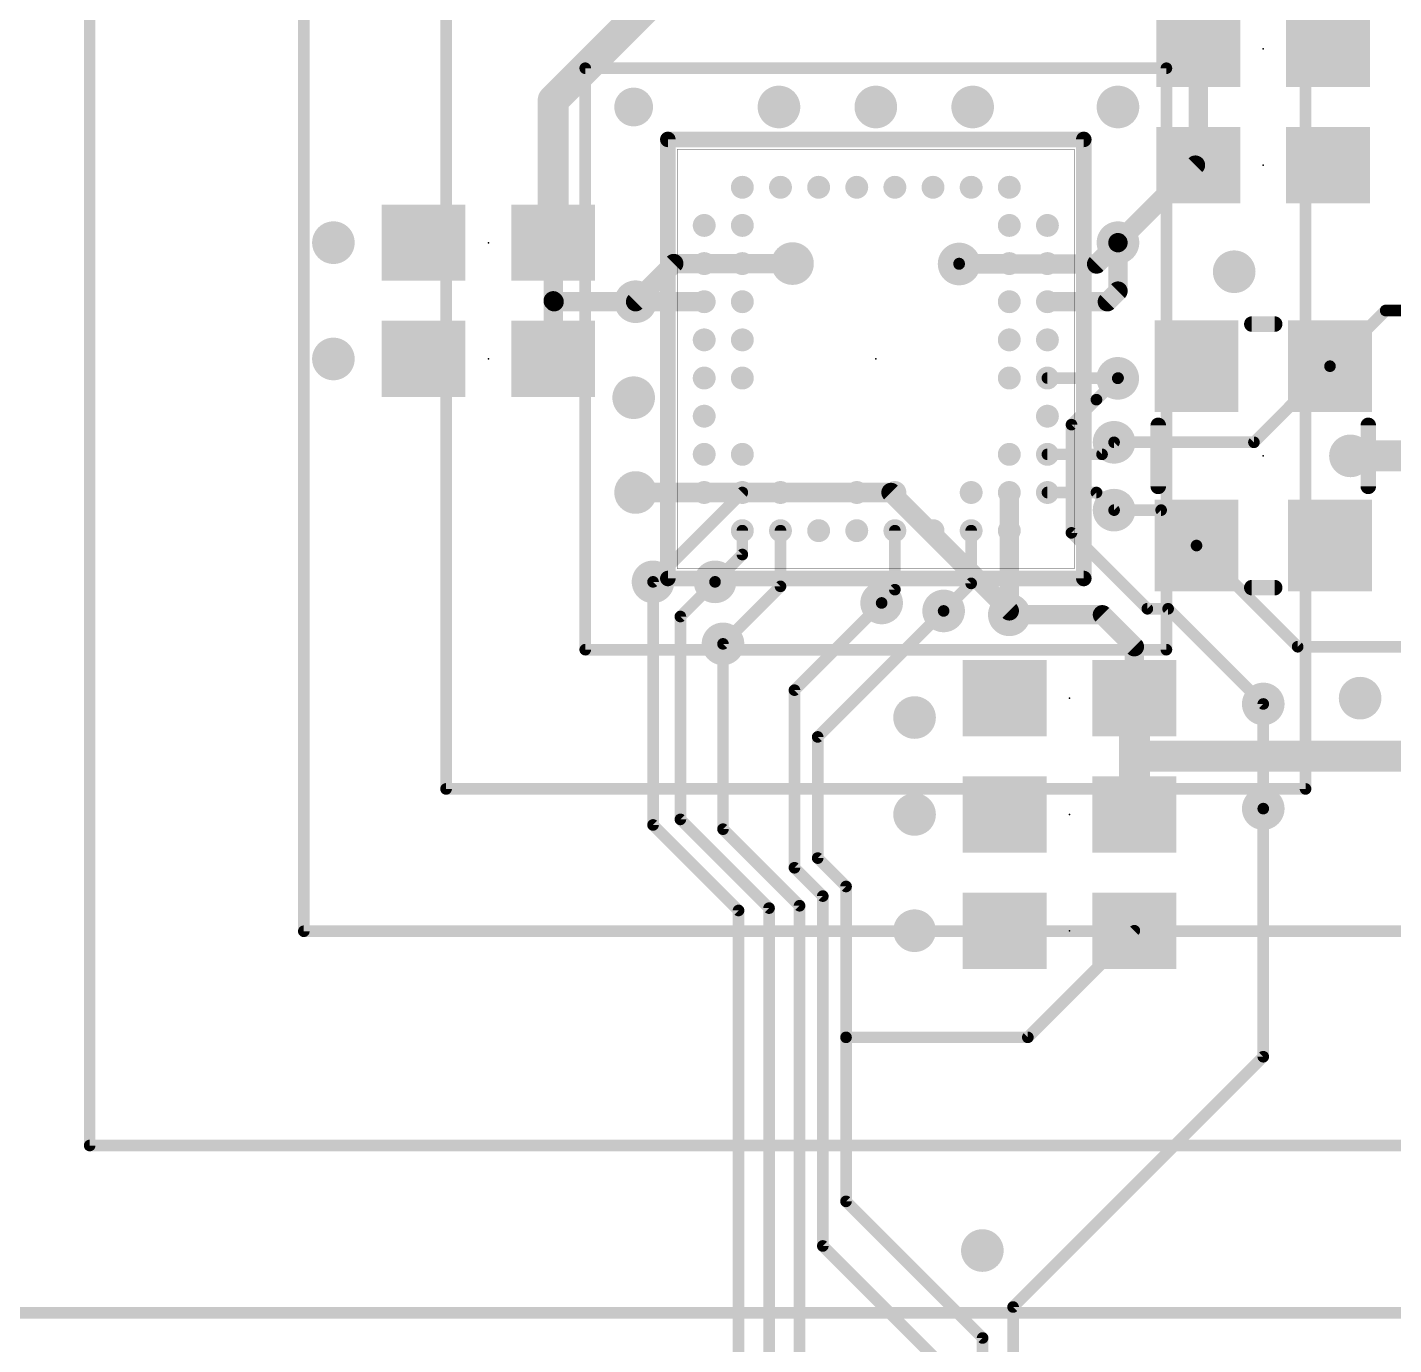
# Model space of a CAD drawing. Extents: x -26.2 to 60.5, y -16.3 to 39.9.
# Drawn here: x 5.38 to 23.3, y 13.75 to 31.02 of the extents above; entities that cross this region are included whole.
import ezdxf

# ---------------------------------------------------------------- set-up
doc = ezdxf.new("R2010")
doc.units = 0
for name, color, linetype in [('1', 12, 'CONTINUOUS'), ('16', 140, 'CONTINUOUS'), ('18', 110, 'CONTINUOUS'), ('21', 41, 'CONTINUOUS'), ('22', 40, 'CONTINUOUS'), ('23', 53, 'CONTINUOUS'), ('24', 53, 'CONTINUOUS'), ('49', 6, 'CONTINUOUS'), ('51', 53, 'CONTINUOUS')]:
    doc.layers.add(name, color=color, linetype=linetype)

# ---------------------------------------------------------------- blocks, each defined once
blk = doc.blocks.new('RECT')
blk.add_solid([(-0.5, -0.5), (0.5, -0.5), (-0.5, 0.5), (0.5, 0.5)])
blk = doc.blocks.new('PIE')
at = {"const_width": 0.5}
blk.add_lwpolyline([(0, -0.25, 1), (0, 0.25, 1), (0, -0.25)], format="xyb", dxfattribs=at)
blk = doc.blocks.new('ROUNDV')
at = {"const_width": 0.5}
blk.add_lwpolyline([(0, -0.25, 1), (0, 0.25, 1), (0, -0.25)], format="xyb", dxfattribs=at)

msp = doc.modelspace()

# ---------------------------------------------------------------- linework, layer by layer
at = {"layer": '1'}
for points, const_width in [([(12.7, 30.48), (12.7, 22.86)], 0.1524), ([(20.32, 30.48), (12.7, 30.48)], 0.1524), ([(20.32, 22.86), (20.32, 30.48)], 0.1524), ([(19.685, 27.559), (19.685, 28.194)], 0.254), ([(14.76, 27.92), (15.4178, 27.92)], 0.254), ([(18.26, 27.92), (17.6022, 27.92)], 0.254), ([(17.6022, 27.92), (17.6022, 27.9146)], 0.1524), ([(19.546, 27.42), (19.685, 27.559)], 0.254), ([(14.26, 27.42), (13.3604, 27.42)], 0.254), ([(18.76, 27.42), (19.546, 27.42)], 0.254), ([(18.76, 26.42), (19.6864, 26.42)], 0.1524), ([(19.6864, 26.42), (19.6824, 26.416)], 0.1524), ([(19.4764, 25.42), (19.6342, 25.5778)], 0.1524), ([(18.76, 25.42), (19.4764, 25.42)], 0.1524), ([(14.26, 24.92), (13.3604, 24.92)], 0.254), ([(14.76, 24.92), (13.589, 23.749)], 0.1524), ([(18.26, 24.92), (18.26, 24.42)], 0.254), ([(18.76, 24.92), (19.403, 24.92)], 0.1524), ([(19.403, 24.92), (19.6342, 24.6888)], 0.1524), ([(18.26, 24.42), (18.26, 23.3172)], 0.254), ([(14.76, 24.42), (14.76, 24.1072)], 0.1524), ([(15.26, 24.42), (15.26, 23.6899)], 0.1524), ([(16.76, 24.42), (16.76, 23.6464)], 0.1524), ([(17.76, 24.42), (17.76, 23.729)], 0.1524), ([(14.76, 24.1072), (14.4018, 23.749)], 0.1524), ([(15.26, 23.6899), (14.5063, 22.9362)], 0.1524), ([(16.76, 23.6464), (16.5862, 23.4726)], 0.1524), ([(17.76, 23.729), (17.399, 23.368)], 0.1524), ([(12.7, 22.86), (20.32, 22.86)], 0.1524), ([(21.59, 22.1488), (21.59, 20.7772)], 0.1524)]:
    msp.add_lwpolyline(points, dxfattribs=dict(at, const_width=const_width))
for points, const_width in [([(12.7381, 30.48, 1), (12.6619, 30.48)], 0.0762), ([(12.7, 30.5181, 1), (12.7, 30.4419)], 0.0762), ([(20.3581, 30.48, 1), (20.2819, 30.48)], 0.0762), ([(20.32, 30.4419, 1), (20.32, 30.5181)], 0.0762), ([(19.7485, 28.194, 1), (19.6215, 28.194)], 0.127), ([(14.76, 27.9835, 1), (14.76, 27.8565)], 0.127), ([(15.4178, 27.8565, 1), (15.4178, 27.9835)], 0.127), ([(17.6022, 27.9835, 1), (17.6022, 27.8565)], 0.127), ([(17.6403, 27.92, 1), (17.5641, 27.92)], 0.0762), ([(17.5641, 27.9146, 1), (17.6403, 27.9146)], 0.0762), ([(18.26, 27.8565, 1), (18.26, 27.9835)], 0.127), ([(19.6215, 27.559, 1), (19.7485, 27.559)], 0.127), ([(19.7299, 27.5141, 1), (19.6401, 27.6039)], 0.127), ([(13.3604, 27.4835, 1), (13.3604, 27.3565)], 0.127), ([(14.26, 27.3565, 1), (14.26, 27.4835)], 0.127), ([(18.76, 27.4835, 1), (18.76, 27.3565)], 0.127), ([(19.5011, 27.4649, 1), (19.5909, 27.3751)], 0.127), ([(19.546, 27.3565, 1), (19.546, 27.4835)], 0.127), ([(18.76, 26.4581, 1), (18.76, 26.3819)], 0.0762), ([(19.6555, 26.4429, 1), (19.7093, 26.3891)], 0.0762), ([(19.7133, 26.3931, 1), (19.6595, 26.4469)], 0.0762), ([(19.6864, 26.3819, 1), (19.6864, 26.4581)], 0.0762), ([(19.6611, 25.5509, 1), (19.6073, 25.6047)], 0.0762), ([(18.76, 25.4581, 1), (18.76, 25.3819)], 0.0762), ([(19.4495, 25.4469, 1), (19.5033, 25.3931)], 0.0762), ([(19.4764, 25.3819, 1), (19.4764, 25.4581)], 0.0762), ([(13.3604, 24.9835, 1), (13.3604, 24.8565)], 0.127), ([(14.26, 24.8565, 1), (14.26, 24.9835)], 0.127), ([(14.7869, 24.8931, 1), (14.7331, 24.9469)], 0.0762), ([(18.3235, 24.92, 1), (18.1965, 24.92)], 0.127), ([(18.76, 24.9581, 1), (18.76, 24.8819)], 0.0762), ([(19.4299, 24.9469, 1), (19.3761, 24.8931)], 0.0762), ([(19.403, 24.8819, 1), (19.403, 24.9581)], 0.0762), ([(19.6073, 24.6619, 1), (19.6611, 24.7157)], 0.0762), ([(18.3235, 24.42, 1), (18.1965, 24.42)], 0.127), ([(14.7981, 24.42, 1), (14.7219, 24.42)], 0.0762), ([(15.2981, 24.42, 1), (15.2219, 24.42)], 0.0762), ([(16.7981, 24.42, 1), (16.7219, 24.42)], 0.0762), ([(17.7981, 24.42, 1), (17.7219, 24.42)], 0.0762), ([(18.1965, 24.42, 1), (18.3235, 24.42)], 0.127), ([(14.7219, 24.1072, 1), (14.7981, 24.1072)], 0.0762), ([(14.7869, 24.0803, 1), (14.7331, 24.1341)], 0.0762), ([(13.5621, 23.7759, 1), (13.6159, 23.7221)], 0.0762), ([(14.3749, 23.7759, 1), (14.4287, 23.7221)], 0.0762), ([(15.2219, 23.6899, 1), (15.2981, 23.6899)], 0.0762), ([(15.2869, 23.663, 1), (15.2331, 23.7169)], 0.0762), ([(16.7219, 23.6464, 1), (16.7981, 23.6464)], 0.0762), ([(16.7869, 23.6195, 1), (16.7331, 23.6733)], 0.0762), ([(17.7219, 23.729, 1), (17.7981, 23.729)], 0.0762), ([(17.7869, 23.7021, 1), (17.7331, 23.7559)], 0.0762), ([(16.5593, 23.4995, 1), (16.6131, 23.4457)], 0.0762), ([(17.3721, 23.3949, 1), (17.4259, 23.3411)], 0.0762), ([(18.1965, 23.3172, 1), (18.3235, 23.3172)], 0.127), ([(12.7, 22.8981, 1), (12.7, 22.8219)], 0.0762), ([(14.4793, 22.9631, 1), (14.5332, 22.9093)], 0.0762), ([(20.32, 22.8219, 1), (20.32, 22.8981)], 0.0762), ([(12.6619, 22.86, 1), (12.7381, 22.86)], 0.0762), ([(20.2819, 22.86, 1), (20.3581, 22.86)], 0.0762), ([(21.6281, 22.1488, 1), (21.5519, 22.1488)], 0.0762), ([(21.5519, 20.7772, 1), (21.6281, 20.7772)], 0.0762)]:
    msp.add_lwpolyline(points, format="xyb", dxfattribs=dict(at, const_width=const_width))
at = {"layer": '16'}
for points, const_width in [([(13.97, 31.75), (12.28, 30.06)], 0.4064), ([(20.74, 30.734), (20.74, 31.75)], 0.4064), ([(20.74, 29.21), (20.74, 30.734)], 0.254), ([(12.28, 30.06), (12.28, 28.194)], 0.4064), ([(20.701, 29.21), (19.685, 28.194)], 0.254), ([(20.74, 29.21), (20.701, 29.21)], 0.254), ([(12.28, 27.432), (12.28, 28.194)], 0.254), ([(19.4056, 27.9146), (19.685, 28.194)], 0.254), ([(13.8604, 27.92), (13.3604, 27.42)], 0.254), ([(15.4178, 27.92), (13.8604, 27.92)], 0.254), ([(17.6022, 27.9146), (19.4056, 27.9146)], 0.254), ([(12.28, 26.67), (12.28, 27.432)], 0.254), ([(12.292, 27.42), (12.28, 27.432)], 0.254), ([(13.3604, 27.42), (12.292, 27.42)], 0.254), ([(22.465, 26.575), (23.195, 27.305)], 0.1524), ([(23.195, 27.305), (23.407, 27.305)], 0.1524), ([(21.4678, 25.5778), (22.465, 26.575)], 0.1524), ([(19.403, 26.1366), (19.6824, 26.416)], 0.1524), ([(19.0754, 25.8093), (19.4027, 26.1366)], 0.1524), ([(19.4027, 26.1366), (19.403, 26.1366)], 0.1524), ([(19.0754, 24.3913), (19.0754, 25.8093)], 0.1524), ([(19.6342, 25.5778), (21.4678, 25.5778)], 0.1524), ([(22.733, 25.4), (24.13, 25.4)], 0.4064), ([(13.3604, 24.92), (16.7091, 24.92)], 0.254), ([(16.7091, 24.92), (18.26, 23.3691)], 0.254), ([(19.6342, 24.6888), (20.2512, 24.6888)], 0.1524), ([(20.2512, 24.6888), (20.715, 24.225)], 0.1524), ([(20.0703, 23.3964), (19.0754, 24.3913)], 0.1524), ([(20.715, 24.225), (22.041, 22.899)], 0.1524), ([(13.589, 23.749), (13.589, 20.5635)], 0.1524), ([(13.9475, 23.2947), (14.4018, 23.749)], 0.1524), ([(15.4432, 22.3296), (16.5862, 23.4726)], 0.1524), ([(18.26, 23.3172), (18.26, 23.3691)], 0.254), ([(20.0703, 23.3964), (20.3424, 23.3964)], 0.1524), ([(20.3424, 23.3964), (21.59, 22.1488)], 0.1524), ([(13.9475, 20.6361), (13.9475, 23.2947)], 0.1524), ([(17.399, 23.368), (15.748, 21.717)], 0.1524), ([(19.4818, 23.3172), (18.26, 23.3172)], 0.254), ([(19.9, 22.899), (19.4818, 23.3172)], 0.254), ([(14.5063, 22.9362), (14.5063, 20.5083)], 0.1524), ([(19.9, 22.225), (19.9, 22.899)], 0.254), ([(22.041, 22.899), (24.13, 22.899)], 0.1524), ([(15.4432, 20.0025), (15.4432, 22.3296)], 0.1524), ([(19.9, 21.463), (19.9, 22.225)], 0.4064), ([(15.748, 21.717), (15.748, 20.1287)], 0.1524), ([(19.9, 20.701), (19.9, 21.463)], 0.4064), ([(19.9, 21.463), (24.765, 21.463)], 0.4064), ([(21.59, 20.7772), (21.59, 17.526)], 0.1524), ([(13.589, 20.5635), (14.71, 19.4425)], 0.1524), ([(15.11, 19.4735), (13.9475, 20.6361)], 0.1524), ([(14.5063, 20.5083), (15.51, 19.5046)], 0.1524), ([(15.8148, 19.6309), (15.4432, 20.0025)], 0.1524), ([(15.748, 20.1287), (16.1196, 19.7571)], 0.1524), ([(15.8148, 19.6309), (15.8148, 15.0462)], 0.1524), ([(16.1196, 19.7571), (16.1196, 17.78)], 0.1524), ([(15.11, 12.33), (15.11, 19.4735)], 0.1524), ([(15.51, 19.5046), (15.51, 12.33)], 0.1524), ([(14.71, 19.4425), (14.71, 12.28)], 0.1524), ([(19.9, 19.177), (18.503, 17.78)], 0.1524), ([(16.1196, 17.78), (16.1196, 15.6304)], 0.1524), ([(18.503, 17.78), (16.1196, 17.78)], 0.1524), ([(21.59, 17.526), (18.31, 14.246)], 0.1524), ([(16.1196, 15.6304), (17.91, 13.84)], 0.1524), ([(15.8148, 15.0462), (17.51, 13.351)], 0.1524), ([(18.31, 14.246), (18.31, 12.33)], 0.1524), ([(17.91, 13.84), (17.91, 12.33)], 0.1524)]:
    msp.add_lwpolyline(points, dxfattribs=dict(at, const_width=const_width))
for points, const_width in [([(20.6384, 30.734, 1), (20.8416, 30.734)], 0.2032), ([(20.8035, 30.734, 1), (20.6765, 30.734)], 0.127), ([(12.3816, 30.06, 1), (12.1784, 30.06)], 0.2032), ([(12.2082, 30.1318, 1), (12.3518, 29.9882)], 0.2032), ([(20.701, 29.2735, 1), (20.701, 29.1465)], 0.127), ([(20.7459, 29.1651, 1), (20.6561, 29.2549)], 0.127), ([(20.6765, 29.21, 1), (20.8035, 29.21)], 0.127), ([(20.74, 29.1465, 1), (20.74, 29.2735)], 0.127), ([(12.3435, 28.194, 1), (12.2165, 28.194)], 0.127), ([(19.7299, 28.1491, 1), (19.6401, 28.2389)], 0.127), ([(12.1784, 28.194, 1), (12.3816, 28.194)], 0.2032), ([(19.6401, 28.2389, 1), (19.7299, 28.1491)], 0.127), ([(13.8604, 27.9835, 1), (13.8604, 27.8565)], 0.127), ([(13.9053, 27.8751, 1), (13.8155, 27.9649)], 0.127), ([(15.4178, 27.8565, 1), (15.4178, 27.9835)], 0.127), ([(17.6022, 27.9781, 1), (17.6022, 27.8511)], 0.127), ([(19.3607, 27.9595, 1), (19.4505, 27.8697)], 0.127), ([(19.4056, 27.8511, 1), (19.4056, 27.9781)], 0.127), ([(12.3435, 27.432, 1), (12.2165, 27.432)], 0.127), ([(12.3249, 27.4769, 1), (12.2351, 27.3871)], 0.127), ([(12.2165, 27.432, 1), (12.3435, 27.432)], 0.127), ([(12.292, 27.4835, 1), (12.292, 27.3565)], 0.127), ([(12.2471, 27.3751, 1), (12.3369, 27.4649)], 0.127), ([(13.3155, 27.4649, 1), (13.4053, 27.3751)], 0.127), ([(13.3604, 27.3565, 1), (13.3604, 27.4835)], 0.127), ([(23.195, 27.3431, 1), (23.195, 27.2669)], 0.0762), ([(23.2219, 27.2781, 1), (23.1681, 27.3319)], 0.0762), ([(12.2165, 26.67, 1), (12.3435, 26.67)], 0.127), ([(22.4381, 26.6019, 1), (22.4919, 26.5481)], 0.0762), ([(22.4919, 26.5481, 1), (22.4381, 26.6019)], 0.0762), ([(19.7093, 26.3891, 1), (19.6555, 26.4429)], 0.0762), ([(19.4027, 26.1747, 1), (19.4027, 26.0985)], 0.0762), ([(19.3761, 26.1635, 1), (19.4299, 26.1097)], 0.0762), ([(19.4297, 26.1097, 1), (19.3758, 26.1635)], 0.0762), ([(19.403, 26.0985, 1), (19.403, 26.1747)], 0.0762), ([(19.1135, 25.8093, 1), (19.0373, 25.8093)], 0.0762), ([(19.0485, 25.8362, 1), (19.1023, 25.7823)], 0.0762), ([(19.6342, 25.6159, 1), (19.6342, 25.5397)], 0.0762), ([(21.4409, 25.6047, 1), (21.4947, 25.5509)], 0.0762), ([(21.4678, 25.5397, 1), (21.4678, 25.6159)], 0.0762), ([(22.733, 25.5016, 1), (22.733, 25.2984)], 0.2032), ([(13.3604, 24.9835, 1), (13.3604, 24.8565)], 0.127), ([(16.754, 24.9649, 1), (16.6642, 24.8751)], 0.127), ([(16.7091, 24.8565, 1), (16.7091, 24.9835)], 0.127), ([(19.6342, 24.7269, 1), (19.6342, 24.6507)], 0.0762), ([(20.2781, 24.7157, 1), (20.2243, 24.6619)], 0.0762), ([(20.2512, 24.6507, 1), (20.2512, 24.7269)], 0.0762), ([(19.1023, 24.4183, 1), (19.0485, 24.3644)], 0.0762), ([(19.0373, 24.3913, 1), (19.1135, 24.3913)], 0.0762), ([(20.7419, 24.2519, 1), (20.6881, 24.1981)], 0.0762), ([(20.6881, 24.1981, 1), (20.7419, 24.2519)], 0.0762), ([(13.6271, 23.749, 1), (13.5509, 23.749)], 0.0762), ([(14.4287, 23.7221, 1), (14.3749, 23.7759)], 0.0762), ([(16.6131, 23.4457, 1), (16.5593, 23.4995)], 0.0762), ([(18.3235, 23.3691, 1), (18.1965, 23.3691)], 0.127), ([(18.2151, 23.3242, 1), (18.3049, 23.414)], 0.127), ([(20.0703, 23.4345, 1), (20.0703, 23.3583)], 0.0762), ([(20.3693, 23.4233, 1), (20.3155, 23.3695)], 0.0762), ([(20.3424, 23.3583, 1), (20.3424, 23.4345)], 0.0762), ([(13.9205, 23.3216, 1), (13.9744, 23.2677)], 0.0762), ([(13.9856, 23.2947, 1), (13.9094, 23.2947)], 0.0762), ([(17.4259, 23.3411, 1), (17.3721, 23.3949)], 0.0762), ([(18.26, 23.3807, 1), (18.26, 23.2537)], 0.127), ([(18.1965, 23.3172, 1), (18.3235, 23.3172)], 0.127), ([(19.5267, 23.3621, 1), (19.4369, 23.2723)], 0.127), ([(19.4818, 23.2537, 1), (19.4818, 23.3807)], 0.127), ([(20.0434, 23.3695, 1), (20.0973, 23.4233)], 0.0762), ([(14.5444, 22.9362, 1), (14.4682, 22.9362)], 0.0762), ([(19.9635, 22.899, 1), (19.8365, 22.899)], 0.127), ([(19.8551, 22.8541, 1), (19.9449, 22.9439)], 0.127), ([(22.041, 22.9371, 1), (22.041, 22.8609)], 0.0762), ([(22.0141, 22.8721, 1), (22.0679, 22.9259)], 0.0762), ([(15.4813, 22.3296, 1), (15.4051, 22.3296)], 0.0762), ([(15.4163, 22.3565, 1), (15.4701, 22.3027)], 0.0762), ([(20.0016, 22.225, 1), (19.7984, 22.225)], 0.2032), ([(19.8365, 22.225, 1), (19.9635, 22.225)], 0.127), ([(21.5631, 22.1219, 1), (21.6169, 22.1757)], 0.0762), ([(15.7861, 21.717, 1), (15.7099, 21.717)], 0.0762), ([(15.7211, 21.7439, 1), (15.7749, 21.6901)], 0.0762), ([(20.0016, 21.463, 1), (19.7984, 21.463)], 0.2032), ([(19.9, 21.5646, 1), (19.9, 21.3614)], 0.2032), ([(19.7984, 21.463, 1), (20.0016, 21.463)], 0.2032), ([(19.7984, 20.701, 1), (20.0016, 20.701)], 0.2032), ([(21.6281, 20.7772, 1), (21.5519, 20.7772)], 0.0762), ([(13.6159, 20.5904, 1), (13.5621, 20.5365)], 0.0762), ([(13.9744, 20.663, 1), (13.9205, 20.6091)], 0.0762), ([(13.9094, 20.6361, 1), (13.9856, 20.6361)], 0.0762), ([(13.5509, 20.5635, 1), (13.6271, 20.5635)], 0.0762), ([(14.5332, 20.5353, 1), (14.4793, 20.4814)], 0.0762), ([(14.4682, 20.5083, 1), (14.5444, 20.5083)], 0.0762), ([(15.4701, 20.0294, 1), (15.4163, 19.9755)], 0.0762), ([(15.7749, 20.1557, 1), (15.7211, 20.1018)], 0.0762), ([(15.7099, 20.1287, 1), (15.7861, 20.1287)], 0.0762), ([(15.4051, 20.0025, 1), (15.4813, 20.0025)], 0.0762), ([(15.8529, 19.6309, 1), (15.7767, 19.6309)], 0.0762), ([(16.1577, 19.7571, 1), (16.0815, 19.7571)], 0.0762), ([(16.0927, 19.7302, 1), (16.1465, 19.7841)], 0.0762), ([(15.1481, 19.4735, 1), (15.0719, 19.4735)], 0.0762), ([(15.0831, 19.4466, 1), (15.1369, 19.5005)], 0.0762), ([(15.5481, 19.5046, 1), (15.4719, 19.5046)], 0.0762), ([(15.4831, 19.4777, 1), (15.5369, 19.5315)], 0.0762), ([(15.7879, 19.6039, 1), (15.8417, 19.6578)], 0.0762), ([(14.7481, 19.4425, 1), (14.6719, 19.4425)], 0.0762), ([(14.6831, 19.4155, 1), (14.7369, 19.4694)], 0.0762), ([(19.9269, 19.1501, 1), (19.8731, 19.2039)], 0.0762), ([(16.1577, 17.78, 1), (16.0815, 17.78)], 0.0762), ([(16.1196, 17.8181, 1), (16.1196, 17.7419)], 0.0762), ([(16.0815, 17.78, 1), (16.1577, 17.78)], 0.0762), ([(18.4761, 17.8069, 1), (18.5299, 17.7531)], 0.0762), ([(18.503, 17.7419, 1), (18.503, 17.8181)], 0.0762), ([(21.5519, 17.526, 1), (21.6281, 17.526)], 0.0762), ([(21.6169, 17.4991, 1), (21.5631, 17.5529)], 0.0762), ([(16.0815, 15.6304, 1), (16.1577, 15.6304)], 0.0762), ([(16.1465, 15.6573, 1), (16.0927, 15.6035)], 0.0762), ([(15.7767, 15.0462, 1), (15.8529, 15.0462)], 0.0762), ([(15.8417, 15.0731, 1), (15.7879, 15.0193)], 0.0762), ([(18.3481, 14.246, 1), (18.2719, 14.246)], 0.0762), ([(18.2831, 14.2729, 1), (18.3369, 14.2191)], 0.0762), ([(17.9481, 13.84, 1), (17.8719, 13.84)], 0.0762), ([(17.8831, 13.8131, 1), (17.9369, 13.8669)], 0.0762)]:
    msp.add_lwpolyline(points, format="xyb", dxfattribs=dict(at, const_width=const_width))
at = {"layer": '21'}
for points, const_width in [([(13.335, 29.845, 1), (13.335, 30.099, 1), (13.335, 29.845)], 0.254), ([(13.8338, 29.547, 1), (13.7322, 29.547)], 0.1016), ([(13.783, 29.5978, 1), (13.783, 29.4962)], 0.1016), ([(19.2878, 29.547, 1), (19.1862, 29.547)], 0.1016), ([(19.237, 29.4962, 1), (19.237, 29.5978)], 0.1016), ([(13.783, 23.8438, 1), (13.783, 23.7422)], 0.1016), ([(13.7322, 23.793, 1), (13.8338, 23.793)], 0.1016), ([(19.1862, 23.793, 1), (19.2878, 23.793)], 0.1016), ([(19.237, 23.7422, 1), (19.237, 23.8438)], 0.1016)]:
    msp.add_lwpolyline(points, format="xyb", dxfattribs=dict(at, const_width=const_width))
at = {"layer": '21', "const_width": 0.2032}
for points in [[(13.783, 29.547), (13.783, 23.793)], [(19.237, 29.547), (13.783, 29.547)], [(19.237, 23.793), (19.237, 29.547)], [(13.783, 23.793), (19.237, 23.793)]]:
    msp.add_lwpolyline(points, dxfattribs=at)
at = {"layer": '22', "const_width": 0.2032}
for points in [[(21.74, 27.127), (21.44, 27.127)], [(20.213, 25.8), (20.213, 25)], [(22.967, 25), (22.967, 25.8)], [(21.44, 23.673), (21.74, 23.673)]]:
    msp.add_lwpolyline(points, dxfattribs=at)
at = {"layer": '22', "const_width": 0.1016}
for points in [[(21.44, 27.1778, 1), (21.44, 27.0762)], [(21.74, 27.0762, 1), (21.74, 27.1778)], [(20.2638, 25.8, 1), (20.1622, 25.8)], [(23.0178, 25.8, 1), (22.9162, 25.8)], [(20.1622, 25, 1), (20.2638, 25)], [(22.9162, 25, 1), (23.0178, 25)], [(21.44, 23.7238, 1), (21.44, 23.6222)], [(21.74, 23.6222, 1), (21.74, 23.7238)]]:
    msp.add_lwpolyline(points, format="xyb", dxfattribs=at)
at = {"layer": '23'}
msp.add_point((16.51, 26.67), dxfattribs=at)
at = {"layer": '24'}
for p in [(21.59, 30.734), (21.59, 29.21), (11.43, 28.194), (11.43, 26.67), (21.59, 25.4), (19.05, 22.225), (19.05, 20.701), (19.05, 19.177)]:
    msp.add_point(p, dxfattribs=at)
at = {"layer": '49', "const_width": 0.1524}
for points in [[(6.2022, 36.9778), (6.2022, 16.3622)], [(9.01, 34.17), (9.01, 19.17)], [(10.8753, 32.3047), (10.8753, 21.0353)], [(22.1447, 21.0353), (22.1447, 32.3047)], [(10.8753, 21.0353), (22.1447, 21.0353)], [(9.01, 19.17), (24.01, 19.17)], [(6.2022, 16.3622), (26.8178, 16.3622)], [(29.01, 14.17), (4.01, 14.17)]]:
    msp.add_lwpolyline(points, dxfattribs=at)
at = {"layer": '49', "const_width": 0.0762}
for points in [[(10.8753, 21.0734, 1), (10.8753, 20.9972)], [(10.8372, 21.0353, 1), (10.9134, 21.0353)], [(22.1066, 21.0353, 1), (22.1828, 21.0353)], [(22.1447, 20.9972, 1), (22.1447, 21.0734)], [(9.01, 19.2081, 1), (9.01, 19.1319)], [(8.9719, 19.17, 1), (9.0481, 19.17)], [(6.2022, 16.4003, 1), (6.2022, 16.3241)], [(6.1641, 16.3622, 1), (6.2403, 16.3622)]]:
    msp.add_lwpolyline(points, format="xyb", dxfattribs=at)
at = {"layer": '51', "const_width": 0.0025}
for points in [[(13.91, 29.42), (13.91, 23.92)], [(19.11, 29.42), (13.91, 29.42)], [(19.11, 23.92), (19.11, 29.42)], [(13.91, 23.92), (19.11, 23.92)]]:
    msp.add_lwpolyline(points, dxfattribs=at)
at = {"layer": '51', "const_width": 0.0013}
for points in [[(13.9106, 29.42, 1), (13.9094, 29.42)], [(13.91, 29.4206, 1), (13.91, 29.4194)], [(19.1106, 29.42, 1), (19.1094, 29.42)], [(19.11, 29.4194, 1), (19.11, 29.4206)], [(13.91, 23.9206, 1), (13.91, 23.9194)], [(13.9094, 23.92, 1), (13.9106, 23.92)], [(19.1094, 23.92, 1), (19.1106, 23.92)], [(19.11, 23.9194, 1), (19.11, 23.9206)]]:
    msp.add_lwpolyline(points, format="xyb", dxfattribs=at)

# ---------------------------------------------------------------- block references
at = {"layer": '1', "xscale": 0.3, "yscale": 0.3}
for p in [(14.76, 28.92), (15.26, 28.92), (15.76, 28.92), (16.26, 28.92), (16.76, 28.92), (17.26, 28.92), (17.76, 28.92), (18.26, 28.92), (14.26, 28.42), (14.76, 28.42), (18.26, 28.42), (18.76, 28.42), (14.26, 27.92), (14.76, 27.92), (18.26, 27.92), (18.76, 27.92), (14.26, 27.42), (14.76, 27.42), (18.26, 27.42), (18.76, 27.42), (14.26, 26.92), (14.76, 26.92), (18.26, 26.92), (18.76, 26.92), (14.26, 26.42), (14.76, 26.42), (18.26, 26.42), (18.76, 26.42), (14.26, 25.92), (18.76, 25.92), (14.26, 25.42), (14.76, 25.42), (18.26, 25.42), (18.76, 25.42), (14.26, 24.92), (14.76, 24.92), (15.26, 24.92), (16.26, 24.92), (16.76, 24.92), (17.76, 24.92), (18.26, 24.92), (18.76, 24.92), (14.76, 24.42), (15.26, 24.42), (15.76, 24.42), (16.26, 24.42), (16.76, 24.42), (17.26, 24.42), (17.76, 24.42), (18.26, 24.42)]:
    msp.add_blockref('PIE', p, dxfattribs=at)
at = {"layer": '16', "xscale": 1.1}
for p in [(20.74, 30.734), (22.44, 30.734), (20.74, 29.21), (22.44, 29.21), (18.2, 19.177), (19.9, 19.177)]:
    msp.add_blockref('RECT', p, dxfattribs=at)
at = {"layer": '16', "xscale": 1.1, "rotation": 180}
for p in [(10.58, 28.194), (12.28, 28.194), (10.58, 26.67), (12.28, 26.67), (18.2, 22.225), (19.9, 22.225), (18.2, 20.701), (19.9, 20.701)]:
    msp.add_blockref('RECT', p, dxfattribs=at)
at = {"layer": '16', "xscale": 1.2, "yscale": 1.1}
for p, rotation in [((20.715, 26.575), 90), ((22.465, 26.575), 90), ((20.715, 24.225), 270), ((22.465, 24.225), 270)]:
    msp.add_blockref('RECT', p, dxfattribs=dict(at, rotation=rotation))
at = {"layer": '18', "xscale": 0.5588, "yscale": 0.5588}
for p in [(15.24, 29.972), (15.24, 29.972), (16.51, 29.972), (16.51, 29.972), (17.78, 29.972), (17.78, 29.972), (19.685, 29.972), (19.685, 29.972), (9.398, 28.194), (9.398, 28.194), (19.685, 28.194), (19.685, 28.194), (15.4178, 27.92), (15.4178, 27.92), (17.6022, 27.9146), (17.6022, 27.9146), (21.209, 27.813), (21.209, 27.813), (13.3604, 27.42), (13.3604, 27.42), (9.398, 26.67), (9.398, 26.67), (19.6824, 26.416), (19.6824, 26.416), (13.335, 26.162), (13.335, 26.162), (19.6342, 25.5778), (19.6342, 25.5778), (22.733, 25.4), (22.733, 25.4), (13.3604, 24.92), (13.3604, 24.92), (19.6342, 24.6888), (19.6342, 24.6888), (13.589, 23.749), (13.589, 23.749), (14.4018, 23.749), (14.4018, 23.749), (16.5862, 23.4726), (16.5862, 23.4726), (17.399, 23.368), (17.399, 23.368), (18.26, 23.3172), (18.26, 23.3172), (14.5063, 22.9362), (14.5063, 22.9362), (21.59, 22.1488), (21.59, 22.1488), (22.86, 22.225), (22.86, 22.225), (17.018, 21.971), (17.018, 21.971), (17.018, 20.701), (17.018, 20.701), (21.59, 20.7772), (21.59, 20.7772), (17.018, 19.177), (17.018, 19.177), (17.907, 14.986), (17.907, 14.986)]:
    msp.add_blockref('ROUNDV', p, dxfattribs=at)

doc.saveas('drawing.dxf')
